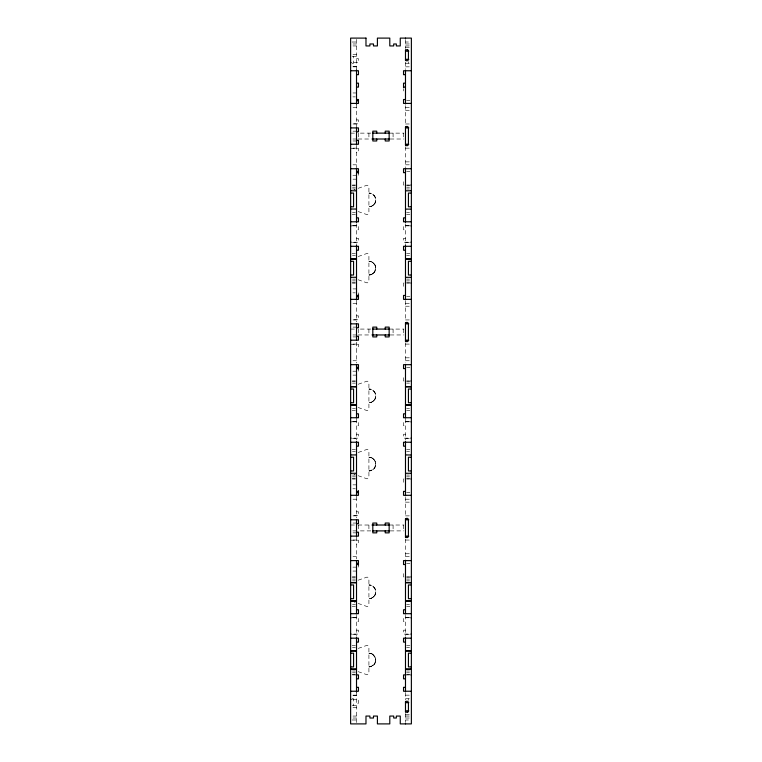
<?xml version="1.0" encoding="UTF-8"?>
<svg xmlns="http://www.w3.org/2000/svg" width="762" height="762" viewBox="0 0 762 762"><rect width="100%" height="100%" fill="white"/><g stroke="black" fill="none" stroke-linecap="round" stroke-linejoin="round"><path stroke-width="0.57" stroke-dasharray="3.81 2.86" d="M369.532 261.328C374.237 261.557 377.276 267.243 375.009 271.301M369.532 457.267C376.142 457.495 378.076 467.497 372.066 470.192M369.532 653.205C376.152 653.434 378.066 663.435 372.066 666.131M370.808 261.557L368.913 261.299A6.858 6.858 0 0 1 375.771 268.157L374.237 272.472M370.808 457.505L368.913 457.238A6.858 6.858 0 0 1 375.771 464.096L374.656 467.849L370.808 470.687M372.066 653.948L368.913 653.186A6.858 6.858 0 0 1 375.771 660.044L374.656 663.797L370.808 666.636M374.237 204.254C377.752 200.311 374.809 193.329 369.532 193.1M374.237 400.193C377.752 396.259 374.809 389.277 369.532 389.049M374.237 596.141C377.752 592.198 374.809 585.216 369.532 584.987M373.771 204.778C378.114 200.825 374.78 192.805 368.913 193.072A6.858 6.858 0 0 1 375.771 199.93A6.858 6.858 0 0 1 368.913 206.788L371.437 206.311L373.771 204.778L372.066 206.026M372.066 274.244L374.656 271.91M373.771 400.726C378.114 396.764 374.78 388.753 368.913 389.02A6.858 6.858 0 0 1 375.771 395.878A6.858 6.858 0 0 1 368.913 402.736L371.437 402.25L373.771 400.726L372.066 401.965M373.771 596.665C378.114 592.712 374.78 584.692 368.913 584.959A6.858 6.858 0 0 1 375.771 591.817A6.858 6.858 0 0 1 368.913 598.675L371.437 598.189L373.771 596.665L372.066 597.913M373.771 273.006L370.808 274.749M354.149 189.719L355.13 189.376M358.092 188.338L366.96 185.233A1.962 1.962 0 0 1 368.913 187.195L368.913 212.665A1.962 1.962 0 0 1 366.96 214.627L358.092 211.522M358.092 256.565L366.96 253.46A1.962 1.962 0 0 1 368.913 255.422L368.913 280.892A1.962 1.962 0 0 1 366.96 282.854L358.092 279.749M358.092 384.286L366.96 381.181A1.962 1.962 0 0 1 368.913 383.134L368.913 408.613A1.962 1.962 0 0 1 366.96 410.566L358.092 407.47M358.092 452.504L366.96 449.399A1.962 1.962 0 0 1 368.913 451.361L368.913 476.831A1.962 1.962 0 0 1 366.96 478.793L358.092 475.688M358.092 580.225L366.96 577.12A1.962 1.962 0 0 1 368.913 579.082L368.913 604.552A1.962 1.962 0 0 1 366.96 606.514L358.092 603.409M358.092 648.452L366.96 645.347A1.962 1.962 0 0 1 368.913 647.3L368.913 672.779A1.962 1.962 0 0 1 366.96 674.732L358.092 671.627M370.808 206.521L371.437 206.311M370.808 402.469L371.437 402.25M370.808 598.408L371.437 598.189M369.532 274.987L371.437 274.53M369.532 470.926L371.437 470.478M369.532 666.874L371.437 666.417M369.532 206.759L370.161 206.673M369.532 402.707L370.161 402.622M369.532 598.646L370.161 598.561M370.161 274.901L368.913 275.015A6.858 6.858 0 0 0 375.771 268.157M370.161 470.84L368.913 470.954A6.858 6.858 0 0 0 375.771 464.096M370.161 666.788L368.913 666.902A6.858 6.858 0 0 0 375.771 660.044M352.101 42.015L356.511 42.015M405.489 42.015L408.432 42.015M352.977 43.977L356.511 43.977M405.489 43.977L409.537 43.977M352.977 45.939L356.511 45.939M405.489 45.939L409.537 45.939M405.489 47.244L409.537 47.244M352.977 54.426L356.511 54.426M352.101 56.388L356.511 56.388M356.511 58.674L358.464 58.674L358.464 62.589L352.587 62.589M352.101 63.246L353.568 63.246L353.568 56.388M405.489 63.246L409.899 63.246M352.977 66.513L356.511 66.513M352.977 66.837L356.511 66.837M405.489 66.837L409.537 66.837M352.977 92.964L356.511 92.964M352.873 96.879L355.33 96.879M406.594 100.479L409.899 100.479M352.977 107.337L356.511 107.337M405.489 107.337L409.537 107.337M405.489 110.271L409.899 110.271M356.511 119.91L358.464 119.91L358.464 123.825L352.873 123.825M352.977 123.987L356.511 123.987M405.489 123.987L409.537 123.987M352.977 131.169L356.511 131.169M350.625 133.131L356.511 133.131M360.388 133.131L372.837 133.131M389.163 133.131L403.946 133.131M352.873 139.008L356.511 139.008M358.054 139.008L371.856 139.008M390.144 139.008L403.946 139.008M352.977 140.97L356.511 140.97M352.977 148.152L356.511 148.152M405.489 148.152L409.537 148.152M350.625 148.314L358.464 148.314L358.464 152.238L356.511 152.238M405.489 161.868L409.899 161.868M352.977 164.811L356.511 164.811M405.489 164.811L409.537 164.811M406.594 171.669L409.899 171.669M352.873 175.26L356.511 175.26M352.977 179.175L356.511 179.175M352.463 185.061L355.406 185.061M404.012 185.061L403.536 185.061L403.536 181.137M406.594 185.061L409.537 185.061M352.101 185.233L355.406 185.233M406.594 185.233L409.899 185.233M352.463 187.195L355.406 187.195M406.594 187.195L409.537 187.195M352.463 188.976L355.406 188.976M406.594 188.976L409.537 188.976M352.463 212.665L355.406 212.665M406.594 212.665L409.537 212.665M352.101 214.627L355.406 214.627M406.594 214.627L409.899 214.627M352.463 225.714L356.511 225.714M405.489 225.714L409.537 225.714M352.463 225.876L358.464 225.876L358.464 229.8L356.511 229.8M409.537 225.876L403.536 225.876L403.536 229.8L405.489 229.8M356.511 238.287L358.464 238.287L358.464 242.211L352.463 242.211M405.489 238.287L403.536 238.287L403.536 242.211L409.537 242.211M352.463 242.373L356.511 242.373M405.489 242.373L409.537 242.373M352.101 253.46L355.406 253.46M406.594 253.46L409.899 253.46M352.463 255.422L355.406 255.422M406.594 255.422L409.537 255.422M352.463 279.111L355.406 279.111M406.594 279.111L409.537 279.111M352.463 280.892L355.406 280.892M406.594 280.892L409.537 280.892M352.101 282.854L355.406 282.854M406.594 282.854L409.899 282.854M352.463 283.026L355.406 283.026M404.012 283.026L403.536 283.026L403.536 286.95M406.594 283.026L409.537 283.026M352.977 288.903L356.511 288.903M352.873 292.827L355.33 292.827M406.594 296.418L409.899 296.418M352.977 303.276L356.511 303.276M405.489 303.276L409.537 303.276M405.489 306.219L409.899 306.219M356.511 315.849L358.464 315.849L358.464 319.764L352.873 319.764M352.977 319.935L356.511 319.935M405.489 319.935L409.537 319.935M352.977 327.117L356.511 327.117M350.625 329.079L356.511 329.079M360.388 329.079L372.837 329.079M389.163 329.079L403.946 329.079M352.873 334.956L356.511 334.956M358.054 334.956L371.856 334.956M390.144 334.956L403.946 334.956M352.977 336.909L356.511 336.909M352.977 344.1L356.511 344.1M405.489 344.1L409.537 344.1M350.625 344.262L358.464 344.262L358.464 348.177L356.511 348.177M405.489 357.816L409.899 357.816M352.977 360.75L356.511 360.75M405.489 360.75L409.537 360.75M406.594 367.608L409.899 367.608M352.873 371.199L356.511 371.199M352.977 375.123L356.511 375.123M352.463 381L355.406 381M404.012 381L403.536 381L403.536 377.085M406.594 381L409.537 381M352.101 381.181L355.406 381.181M406.594 381.181L409.899 381.181M352.463 383.134L355.406 383.134M406.594 383.134L409.537 383.134M352.463 408.613L355.406 408.613M406.594 408.613L409.537 408.613M352.101 410.566L355.406 410.566M406.594 410.566L409.899 410.566M352.463 421.662L356.511 421.662M405.489 421.662L409.537 421.662M352.463 421.824L358.464 421.824L358.464 425.739L356.511 425.739M409.537 421.824L403.536 421.824L403.536 425.739L405.489 425.739M356.511 434.235L358.464 434.235L358.464 438.15L352.463 438.15M405.489 434.235L403.536 434.235L403.536 438.15L409.537 438.15M352.463 438.312L356.511 438.312M405.489 438.312L409.537 438.312M352.101 449.399L355.406 449.399M406.594 449.399L409.899 449.399M352.463 451.361L355.406 451.361M406.594 451.361L409.537 451.361M352.463 475.05L355.406 475.05M406.594 475.05L409.537 475.05M352.463 476.831L355.406 476.831M406.594 476.831L409.537 476.831M352.101 478.793L355.406 478.793M406.594 478.793L409.899 478.793M352.463 478.974L355.406 478.974M404.012 478.974L403.536 478.974L403.536 482.889M406.594 478.974L409.537 478.974M352.977 484.851L356.511 484.851M352.873 488.766L355.33 488.766M406.594 492.357L409.899 492.357M352.977 499.215L356.511 499.215M405.489 499.215L409.537 499.215M405.489 502.158L409.899 502.158M356.511 511.788L358.464 511.788L358.464 515.712L352.873 515.712M352.977 515.874L356.511 515.874M405.489 515.874L409.537 515.874M352.977 523.056L356.511 523.056M350.625 525.018L356.511 525.018M358.054 525.018L372.837 525.018M389.163 525.018L403.946 525.018M352.873 530.895L356.511 530.895M360.388 530.895L371.856 530.895M390.144 530.895L403.946 530.895M352.977 532.857L356.511 532.857M352.977 540.039L356.511 540.039M405.489 540.039L409.537 540.039M350.625 540.201L358.464 540.201L358.464 544.125L356.511 544.125M405.489 553.755L409.899 553.755M352.977 556.698L356.511 556.698M405.489 556.698L409.537 556.698M406.594 563.556L409.899 563.556M352.873 567.147L357.349 567.147M352.977 571.062L356.511 571.062M352.463 576.939L355.406 576.939M404.012 576.939L403.536 576.939L403.536 573.024M406.594 576.939L409.537 576.939M352.101 577.12L355.406 577.12M406.594 577.12L409.899 577.12M352.463 579.082L355.406 579.082M406.594 579.082L409.537 579.082M352.463 580.863L355.406 580.863M406.594 580.863L409.537 580.863M352.463 604.552L355.406 604.552M406.594 604.552L409.537 604.552M352.101 606.514L355.406 606.514M406.594 606.514L409.899 606.514M352.463 617.601L356.511 617.601M405.489 617.601L409.537 617.601M352.463 617.763L358.464 617.763L358.464 621.687L356.511 621.687M409.537 617.763L403.536 617.763L403.536 621.687L405.489 621.687M356.511 630.174L358.464 630.174L358.464 634.089L352.463 634.089M405.489 630.174L403.536 630.174L403.536 634.089L409.537 634.089M352.463 634.26L356.511 634.26M405.489 634.26L409.537 634.26M352.101 645.347L355.406 645.347M406.594 645.347L409.899 645.347M352.463 647.3L355.406 647.3M406.594 647.3L409.537 647.3M352.463 670.998L355.406 670.998M406.594 670.998L409.537 670.998M352.463 672.779L355.406 672.779M406.594 672.779L409.537 672.779M352.101 674.732L355.406 674.732M406.594 674.732L409.899 674.732M352.463 674.913L355.406 674.913M406.594 674.913L409.537 674.913M352.977 695.163L356.511 695.163M405.489 695.163L409.537 695.163M352.977 695.487L356.511 695.487M352.101 698.754L353.568 698.754L353.568 705.612M405.489 698.754L409.899 698.754M352.587 699.411L358.464 699.411L358.464 703.326L356.511 703.326M352.101 705.612L356.511 705.612M352.977 707.574L356.511 707.574M405.489 714.756L409.537 714.756M352.977 716.061L356.511 716.061M405.489 716.061L409.537 716.061M352.977 718.023L356.511 718.023M405.489 718.023L409.537 718.023M352.101 719.985L356.511 719.985M405.489 719.985L408.432 719.985M354.149 474.307L355.13 474.65M354.149 602.028L355.13 602.371M371.437 261.776L372.066 262.061M371.437 457.724L373.771 459.248L375.514 462.21M372.666 262.414L375.009 265.005M372.666 654.301L375.514 658.149M375.295 265.633L375.514 266.271M375.656 266.91L375.752 267.538M375.656 462.848L375.752 463.477M375.656 658.797L375.752 659.425M408.432 61.712L408.432 63.246M408.432 698.754L408.432 700.288M405.489 39.643L405.489 48.511M405.489 62.017L405.489 69.532M405.489 105.623L405.489 124.72M405.489 146.685L405.489 166.773M405.489 223.752L405.489 244.897M405.489 301.076L405.489 320.907M405.489 342.871L405.489 362.96M405.489 419.129L405.489 440.112M405.489 497.262L405.489 517.103M405.489 539.058L405.489 559.146M405.489 615.315L405.489 636.299M405.489 692.467L405.489 699.983M405.489 713.489L405.489 722.357M403.536 88.763L403.536 91.002M403.536 133.131L403.536 139.008M403.536 329.079L403.536 334.956M403.536 525.018L403.536 530.895M393.087 133.131L393.087 139.008M393.087 329.079L393.087 334.956M393.087 525.018L393.087 530.895M368.913 133.131L368.913 139.008M368.913 329.079L368.913 334.956M368.913 525.018L368.913 530.895M358.464 133.131L358.464 139.008M358.464 173.298L358.464 175.26M358.464 292.827L358.464 294.789M358.464 329.079L358.464 334.956M358.464 369.246L358.464 371.199M358.464 525.018L358.464 530.895M358.464 565.185L358.464 567.147M356.511 39.386L356.511 69.961M356.511 104.394L356.511 126.93M356.511 145.38L356.511 167.059M356.511 223.752L356.511 244.897M356.511 301.028L356.511 321.888M356.511 342.138L356.511 363.007M356.511 419.129L356.511 440.112M356.511 496.967L356.511 517.836M356.511 537.105L356.511 558.946M356.511 615.315L356.511 636.299M356.511 692.058L356.511 722.614"/><path stroke-width="1.14" d="M407.632 712.175L408.184 711.775A1.105 1.105 0 0 0 408.432 711.079L408.432 702.669A1.467 1.467 0 0 0 406.965 701.202A1.467 1.467 0 0 0 405.489 702.669L408.803 702.669M405.489 51.159L408.803 51.159M408.803 59.331L405.489 59.331A1.467 1.467 0 0 0 406.965 60.798A1.467 1.467 0 0 0 408.432 59.331L408.432 50.921A1.105 1.105 0 0 0 408.184 50.225L407.632 49.825M350.625 62.589L351.12 62.589M350.625 70.761L358.464 70.761L358.464 74.676L356.511 74.676M411.375 70.761L403.536 70.761L403.536 74.676L405.489 74.676M356.511 83.163L358.464 83.163L358.464 87.087L356.511 87.087M405.489 83.163L403.536 83.163L403.536 87.649M403.536 87.087L405.489 87.087M356.511 99.498L358.464 99.498L358.464 103.413L350.625 103.413M405.489 99.498L403.536 99.498L403.536 103.413L411.375 103.413M356.511 100.803L358.464 100.803M350.625 127.911L358.464 127.911L358.464 131.826L356.511 131.826M408.803 127.911L405.489 127.911A1.467 1.467 0 0 1 406.965 126.435A1.467 1.467 0 0 1 408.432 127.911L408.432 144.237A1.467 1.467 0 0 1 406.965 145.704A1.467 1.467 0 0 1 405.489 144.237L408.803 144.237M372.837 133.131L389.163 133.131M372.837 139.008L389.163 139.008M356.511 140.313L358.464 140.313L358.464 144.237L350.625 144.237M350.625 168.726L358.464 168.726L358.464 173.298M411.375 168.726L403.536 168.726L403.536 172.65L405.489 172.65M356.511 171.345L358.464 171.345M356.511 172.65L358.464 172.65M410.87 185.061L411.375 185.061M350.625 190.757L356.511 190.833M405.489 190.833L411.375 190.757M350.625 193.072L353.568 193.072L353.568 206.788L350.625 206.788M411.375 193.072L408.432 193.072L408.432 206.788L411.375 206.788M350.625 209.026L356.511 209.026M405.489 209.112L411.375 209.112M356.511 217.875L358.464 217.875L358.464 221.799L350.625 221.799M405.489 217.875L403.536 217.875L403.536 221.799L411.375 221.799M350.625 225.876L351.12 225.876M410.88 225.876L411.375 225.876M350.625 242.211L351.12 242.211M410.88 242.211L411.375 242.211M350.625 246.288L358.464 246.288L358.464 250.212L356.511 250.212M411.375 246.288L403.536 246.288L403.536 250.212L405.489 250.212M350.625 258.975L356.511 258.975M405.489 258.975L411.375 258.975M350.625 259.061L356.511 259.061M405.489 259.061L411.375 259.061M350.625 261.299L353.568 261.299L353.568 275.015L350.625 275.015M411.375 261.299L408.432 261.299L408.432 275.015L411.375 275.015M350.625 277.33L356.511 277.254M405.489 277.33L411.375 277.33M410.87 283.026L411.375 283.026M356.511 295.437L358.464 295.437M405.489 295.437L403.536 295.437L403.536 299.361L411.375 299.361M356.511 296.742L358.464 296.742M350.625 299.361L358.464 299.361L358.464 294.789M350.625 323.85L358.464 323.85L358.464 327.765L356.511 327.765M408.803 323.85L405.489 323.85A1.467 1.467 0 0 1 406.965 322.383A1.467 1.467 0 0 1 408.432 323.85L408.432 340.176A1.467 1.467 0 0 1 406.965 341.652A1.467 1.467 0 0 1 405.489 340.176L408.803 340.176M372.837 329.079L389.163 329.079M372.837 334.956L389.163 334.956M356.511 336.261L358.464 336.261L358.464 340.176L350.625 340.176M350.625 364.674L358.464 364.674L358.464 369.246M411.375 364.674L403.536 364.674L403.536 368.589L405.489 368.589M356.511 367.284L358.464 367.284M356.511 368.589L358.464 368.589M410.87 381L411.375 381M350.625 386.696L356.511 386.696M405.489 386.696L411.375 386.696M350.625 386.782L356.511 386.782M405.489 386.782L411.375 386.782M350.625 389.02L353.568 389.02L353.568 402.736L350.625 402.736M411.375 389.02L408.432 389.02L408.432 402.736L411.375 402.736M350.625 404.965L356.511 404.965M405.489 404.965L411.375 404.965M350.625 405.051L356.511 405.051M405.489 405.051L411.375 405.051M356.511 413.823L358.464 413.823L358.464 417.738L350.625 417.738M405.489 413.823L403.536 413.823L403.536 417.738L411.375 417.738M350.625 421.824L351.12 421.824M410.88 421.824L411.375 421.824M350.625 438.15L351.12 438.15M410.88 438.15L411.375 438.15M350.625 442.236L358.464 442.236L358.464 446.151L356.511 446.151M411.375 442.236L403.536 442.236L403.536 446.151L405.489 446.151M350.625 454.924L356.511 454.924M405.489 454.924L411.375 455M350.625 457.238L353.568 457.238L353.568 470.954L350.625 470.954M411.375 457.238L408.432 457.238L408.432 470.954L411.375 470.954M350.625 473.278L356.511 473.278M405.489 473.278L411.375 473.278M410.87 478.974L411.375 478.974M356.511 491.385L358.464 491.385M405.489 491.385L403.536 491.385L403.536 495.3L411.375 495.3M356.511 492.69L358.464 492.69M350.625 495.3L358.464 495.3L358.464 490.728M350.625 519.789L358.464 519.789L358.464 523.713L356.511 523.713M408.803 519.789L405.489 519.789A1.467 1.467 0 0 1 406.965 518.322A1.467 1.467 0 0 1 408.432 519.789L408.432 536.124A1.467 1.467 0 0 1 406.965 537.591A1.467 1.467 0 0 1 405.489 536.124L408.803 536.124M372.837 525.018L389.163 525.018M372.837 530.895L389.163 530.895M356.511 532.2L358.464 532.2L358.464 536.124L350.625 536.124M350.625 560.613L358.464 560.613L358.464 565.185M411.375 560.613L403.536 560.613L403.536 564.537L405.489 564.537M356.511 563.223L358.464 563.223M356.511 564.537L358.464 564.537M410.87 576.939L411.375 576.939M350.625 584.959L353.568 584.959L353.568 598.675L350.625 598.675M411.375 584.959L408.432 584.959L408.432 598.675L411.375 598.675M350.625 600.913L356.511 600.913M405.489 600.913L411.375 600.913M350.625 600.989L356.511 600.989M405.489 600.989L411.375 600.989M356.511 609.762L358.464 609.762L358.464 613.686L350.625 613.686M405.489 609.762L403.536 609.762L403.536 613.686L411.375 613.686M350.625 617.763L351.12 617.763M410.88 617.763L411.375 617.763M350.625 634.089L351.12 634.089M410.88 634.089L411.375 634.089M350.625 638.175L358.464 638.175L358.464 642.09L356.511 642.09M411.375 638.175L403.536 638.175L403.536 642.09L405.489 642.09M350.625 653.186L353.568 653.186L353.568 666.902L350.625 666.902M411.375 653.186L408.432 653.186L408.432 666.902L411.375 666.902M350.625 669.131L356.511 669.131M405.489 669.131L411.375 669.131M350.625 669.217L356.511 669.217M405.489 669.217L411.375 669.217M356.14 674.913L358.464 674.913L358.464 678.837L356.511 678.837M405.955 674.913L403.536 674.913L403.536 678.837L405.489 678.837M410.87 674.913L411.375 674.913M356.511 687.324L358.464 687.324L358.464 691.239L350.625 691.239M405.489 687.324L403.536 687.324L403.536 691.239L411.375 691.239M350.625 699.411L351.12 699.411M405.489 710.841L408.803 710.841M405.489 38.1L405.489 38.672M405.489 49.93L405.489 60.55M405.489 70.514L405.489 103.956M405.489 126.93L405.489 145.218M405.489 167.954L405.489 222.209M405.489 245.64L405.489 299.904M405.489 322.621L405.489 341.652M405.489 364.588L405.489 417.986M405.489 441.493L405.489 495.786M405.489 518.57L405.489 537.591M405.489 560.365L405.489 613.848M405.489 637.442L405.489 691.486M405.489 701.45L405.489 712.07M405.489 723.328L405.489 723.9M385.229 133.131L385.229 131.169L389.153 131.169L389.153 140.97L385.229 140.97L385.229 139.008M385.229 329.079L385.229 327.117L389.153 327.117L389.153 336.909L385.229 336.909L385.229 334.956M385.229 525.018L385.229 523.056L389.153 523.056L389.153 532.857L385.229 532.857L385.229 530.895M376.742 133.131L376.742 131.169L372.818 131.169L372.818 140.97L376.742 140.97L376.742 139.008M376.742 329.079L376.742 327.117L372.818 327.117L372.818 336.909L376.742 336.909L376.742 334.956M376.742 525.018L376.742 523.056L372.818 523.056L372.818 532.857L376.742 532.857L376.742 530.895M356.511 69.961L356.511 104.175M356.511 127.74L356.511 144.399M356.511 167.973L356.511 222.209M356.511 245.64L356.511 300.114M356.511 323.688L356.511 340.338M356.511 364.674L356.511 417.986M356.511 441.493L356.511 496.062M356.511 519.627L356.511 536.286M356.511 560.613L356.511 613.848M356.511 637.442L356.511 692.058M407.632 49.825A1.753 1.753 0 0 0 406.165 49.882L405.736 50.225A1.105 1.105 0 0 0 405.489 50.921M407.632 712.175A1.753 1.753 0 0 1 406.165 712.118L405.736 711.775A1.105 1.105 0 0 1 405.489 711.079M365.979 38.1L350.625 38.1L350.625 723.9L365.979 723.9L365.979 716.061L369.894 716.061L369.894 718.023L373.485 718.023L373.485 716.061L377.409 716.061L377.409 723.9L389.792 723.9L389.792 716.061L393.706 716.061L393.706 718.023L396.345 718.023L396.345 716.061L400.269 716.061L400.269 723.9L411.375 723.9L411.375 38.1L400.269 38.1L400.269 45.939L396.345 45.939L396.345 43.977L393.706 43.977L393.706 45.939L389.792 45.939L389.792 38.1L377.409 38.1L377.409 45.939L373.485 45.939L373.485 43.977L369.894 43.977L369.894 45.939L365.979 45.939L365.979 38.1M356.511 582.644L350.625 582.644L356.511 582.72M411.375 582.644L405.489 582.644L411.375 582.72M356.511 650.862L350.625 650.862L356.511 650.948M411.375 650.862L405.489 650.862L411.375 650.948"/></g></svg>
